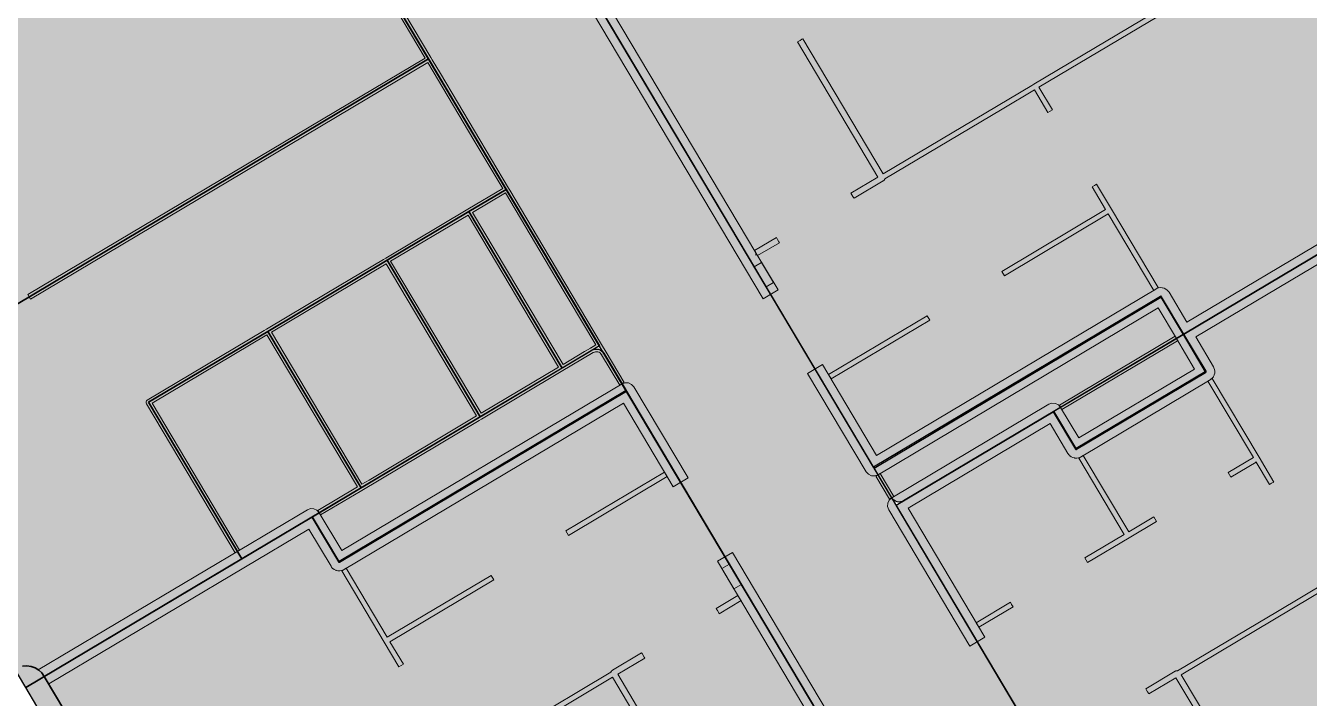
# Model space of a CAD drawing. Header units: millimetres. Extents: x 0 to 312583, y -208103 to 25097.
# Drawn here: x 173354 to 188156, y -51514 to -43759 of the extents above; entities that cross this region are included whole.
import ezdxf

# ---------------------------------------------------------------- set-up
doc = ezdxf.new("R2010")
doc.units = ezdxf.units.MM
doc.linetypes.add('Solid', pattern=[0])
for name, color, linetype, lineweight in [('Inner Walls', 5, 'Solid', 0), ('Outer Walls', 254, 'Solid', 25), ('Room Objects', 47, 'Solid', 15), ('Room Walls', 47, 'Solid', 35), ('Service Area', 252, 'Solid', 25), ('Three-Bedroom Apartment', 250, 'Solid', 25), ('Two-Bedroom Apartment', 1, 'Solid', 35)]:
    doc.layers.add(name, color=color, linetype=linetype, lineweight=lineweight)

msp = doc.modelspace()

# ---------------------------------------------------------------- hatches: boundary and pattern name
at = {"layer": 'Room Objects', "linetype": 'Solid', "lineweight": 0}
for points in [[(181755, -46539), (181841, -46488), (181979, -46720), (181979, -46720), (181893, -46771)], [(181383, -50019), (181469, -49968), (181607, -50200), (181607, -50200), (181521, -50251)]]:
    msp.add_hatch(color=5, dxfattribs=at).paths.add_polyline_path(points, flags=0)
at = {"layer": 'Service Area', "linetype": 'Solid', "lineweight": 25}
for points in [[(176726, -38093), (186799, -55010), (185080, -56033), (176031, -40834), (159298, -50797), (158275, -49078)], [(178001, -44142), (171385, -48081), (169416, -44773), (176031, -40834), (176031, -40834)], [(178001, -44142), (179970, -47450), (178896, -45646), (178466, -45902), (177521, -46464), (176146, -47283), (174772, -48101), (175846, -49906), (173355, -51389), (173355, -51389), (171385, -48081)], [(179541, -47706), (178466, -45902), (178896, -45646), (179970, -47450)], [(178596, -48269), (177521, -46464), (178466, -45902), (179541, -47706)], [(177221, -49087), (176146, -47283), (177521, -46464), (178596, -48269)], [(183137, -48859), (186445, -46889), (186700, -47319), (183478, -49237), (183461, -49246), (183441, -49250), (183422, -49251), (183403, -49248), (183384, -49242), (183367, -49231), (183353, -49218), (183341, -49202)], [(175846, -49906), (174772, -48101), (176146, -47283), (177221, -49087)], [(185468, -48635), (185212, -48205), (186700, -47319), (186956, -47748)], [(180277, -47966), (176969, -49935), (176662, -49420), (179884, -47501), (179902, -47493), (179921, -47488), (179941, -47487), (179960, -47490), (179979, -47497), (179995, -47507), (180010, -47520), (180021, -47536)]]:
    msp.add_hatch(color=254, dxfattribs=at).paths.add_polyline_path(points, flags=0)
at = {"layer": 'Three-Bedroom Apartment', "linetype": 'Solid', "lineweight": 25}
h = msp.add_hatch(color=150, dxfattribs=at)
h.paths.add_polyline_path([(176487, -34336), (181629, -31275), (181629, -31275), (183854, -35013), (186080, -38750), (188305, -42488), (190008, -45349), (186709, -47314), (186453, -46884), (186452, -46882), (186451, -46881), (186449, -46880), (186447, -46879), (186445, -46879), (186443, -46879), (186441, -46880), (186439, -46881), (183131, -48850), (181689, -46427), (179463, -42689), (177238, -38952), (177210, -38905), (177225, -38914), (177226, -38914), (177245, -38921), (177247, -38921), (177266, -38924), (177268, -38925), (177288, -38924), (177290, -38923), (177309, -38919), (177310, -38918), (177328, -38910), (177329, -38909), (177961, -38533), (177963, -38532), (177964, -38530), (177965, -38528), (177966, -38527), (177966, -38525), (177966, -38523), (177966, -38521), (177965, -38519), (177760, -38175), (177759, -38174), (177758, -38172), (177756, -38171), (177754, -38171), (177752, -38170), (177750, -38171), (177748, -38171), (177747, -38172), (177028, -38599), (177028, -38599), (176726, -38093), (175868, -38604), (174364, -36077), (176688, -34694), (176690, -34693), (176691, -34691), (176692, -34689), (176693, -34688), (176693, -34686), (176693, -34684), (176692, -34682), (176692, -34680)], flags=0)
h.paths.add_polyline_path([(180811, -37407), (180555, -36977), (180554, -36975), (180552, -36974), (180550, -36973), (180549, -36972), (180547, -36972), (180545, -36972), (180543, -36973), (180541, -36974), (179052, -37860), (179051, -37861), (179049, -37863), (179048, -37864), (179048, -37866), (179048, -37868), (179048, -37870), (179048, -37872), (179049, -37874), (179305, -38303), (179306, -38305), (179307, -38306), (179309, -38307), (179311, -38308), (179313, -38308), (179315, -38308), (179317, -38308), (179318, -38307), (180807, -37420), (180809, -37419), (180810, -37418), (180811, -37416), (180812, -37414), (180812, -37412), (180812, -37410), (180811, -37408)], flags=0)
msp.add_hatch(color=150, dxfattribs=at).paths.add_polyline_path([(173355, -51389), (176654, -49425), (176654, -49425), (176961, -49941), (176962, -49942), (176963, -49943), (176965, -49944), (176967, -49945), (176969, -49945), (176971, -49945), (176973, -49945), (176974, -49944), (180282, -47974), (180282, -47974), (181674, -50312), (183377, -53173), (185080, -56033), (185940, -55522), (185940, -55522), (187383, -57946), (187383, -57946), (185059, -59329), (185057, -59331), (185056, -59332), (185055, -59334), (185054, -59335), (185054, -59337), (185054, -59339), (185054, -59341), (185055, -59343), (185311, -59773), (180168, -62834), (180168, -62834), (178465, -59973), (176761, -57112), (175058, -54251), (173611, -51821), (173611, -51820), (173611, -51820), (173610, -51820)], flags=0)
at = {"layer": 'Two-Bedroom Apartment', "linetype": 'Solid', "lineweight": 25}
msp.add_hatch(color=151, dxfattribs=at).paths.add_polyline_path([(183392, -49288), (185203, -48210), (185459, -48640), (185460, -48641), (185462, -48643), (185463, -48644), (185465, -48644), (185467, -48645), (185469, -48645), (185471, -48644), (185473, -48643), (186961, -47757), (186963, -47756), (186964, -47754), (186965, -47753), (186966, -47751), (186966, -47749), (186966, -47747), (186966, -47745), (186965, -47743), (186709, -47314), (190008, -45349), (190008, -45349), (191712, -48210), (193416, -51072), (195119, -53933), (187644, -58384), (187644, -58384), (185940, -55522), (186799, -55010), (185096, -52150)], flags=0)

# ---------------------------------------------------------------- linework, layer by layer
at = {"layer": 'Inner Walls', "color": 47, "linetype": 'Solid', "lineweight": 15}
for p, q in [((177380, -38995), (181775, -46376)), ((181859, -46908), (179377, -42741)), ((186744, -47177), (189742, -45391)), ((189845, -45563), (186846, -47348)), ((181775, -46376), (182030, -46806)), ((182030, -46806), (181859, -46908)), ((183166, -48713), (186388, -46795)), ((186388, -46795), (186397, -46790)), ((186397, -46790), (186399, -46789)), ((186399, -46789), (186417, -46783)), ((186417, -46783), (186419, -46782)), ((186419, -46782), (186439, -46779)), ((186439, -46779), (186441, -46779)), ((186441, -46779), (186460, -46780)), ((186460, -46780), (186462, -46781)), ((186462, -46781), (186481, -46785)), ((186481, -46785), (186483, -46786)), ((186483, -46786), (186501, -46795)), ((186501, -46795), (186502, -46796)), ((186502, -46796), (186518, -46807)), ((186518, -46807), (186519, -46809)), ((186519, -46809), (186533, -46823)), ((186533, -46823), (186534, -46825)), ((186534, -46825), (186539, -46833)), ((186539, -46833), (186744, -47177)), ((186413, -47013), (183183, -48936)), ((186623, -47365), (186413, -47013)), ((186832, -47717), (186623, -47365)), ((186846, -47348), (187051, -47692)), ((182370, -47767), (182542, -47665)), ((183046, -48901), (182370, -47767)), ((182542, -47665), (183166, -48713)), ((185499, -48511), (186832, -47717)), ((187050, -47806), (187038, -47822)), ((187051, -47804), (187050, -47806)), ((187051, -47692), (187055, -47701)), ((187059, -47787), (187051, -47804)), ((187055, -47701), (187056, -47703)), ((187056, -47703), (187063, -47721)), ((187060, -47785), (187059, -47787)), ((187065, -47766), (187060, -47785)), ((187063, -47721), (187063, -47723)), ((187063, -47723), (187066, -47742)), ((187066, -47744), (187065, -47764)), ((187065, -47764), (187065, -47766)), ((187066, -47742), (187066, -47744)), ((177000, -49811), (180231, -47888)), ((180231, -47888), (180268, -47875)), ((180268, -47875), (180307, -47877)), ((180307, -47877), (180342, -47894)), ((180342, -47894), (180368, -47923)), ((180368, -47923), (180992, -48972)), ((187012, -47843), (185524, -48729)), ((187021, -47838), (187012, -47843)), ((187022, -47836), (187021, -47838)), ((187037, -47823), (187022, -47836)), ((187038, -47822), (187037, -47823)), ((180248, -48111), (177025, -50030)), ((180821, -49074), (180248, -48111)), ((183341, -49202), (185152, -48124)), ((185152, -48124), (185189, -48111)), ((185189, -48111), (185228, -48113)), ((185228, -48113), (185263, -48130)), ((185263, -48130), (185289, -48159)), ((185289, -48159), (185499, -48511)), ((185168, -48347), (183529, -49323)), ((185373, -48691), (185168, -48347)), ((185378, -48699), (185373, -48691)), ((185380, -48701), (185378, -48699)), ((185393, -48715), (185380, -48701)), ((185394, -48717), (185393, -48715)), ((185410, -48728), (185394, -48717)), ((185412, -48729), (185410, -48728)), ((185429, -48738), (185412, -48729)), ((185431, -48738), (185429, -48738)), ((185450, -48743), (185431, -48738)), ((185452, -48744), (185450, -48743)), ((185472, -48745), (185452, -48744)), ((185474, -48745), (185472, -48745)), ((185493, -48742), (185474, -48745)), ((185495, -48741), (185493, -48742)), ((185513, -48735), (185495, -48741)), ((185515, -48734), (185513, -48735)), ((185524, -48729), (185515, -48734)), ((180992, -48972), (180821, -49074)), ((183072, -48930), (183046, -48901)), ((183107, -48947), (183072, -48930)), ((183146, -48949), (183107, -48947)), ((183183, -48936), (183146, -48949)), ((183293, -49303), (183295, -49264)), ((183295, -49264), (183312, -49229)), ((183312, -49229), (183341, -49202)), ((173499, -51187), (176602, -49339)), ((176602, -49339), (176639, -49326)), ((176639, -49326), (176678, -49328)), ((176678, -49328), (176713, -49345)), ((176713, -49345), (176740, -49374)), ((176740, -49374), (177000, -49811)), ((183306, -49340), (183293, -49303)), ((184243, -50912), (183306, -49340)), ((183529, -49323), (184414, -50810)), ((176619, -49562), (173620, -51347)), ((176875, -49992), (176619, -49562)), ((181332, -49933), (181504, -49831)), ((181504, -49831), (181760, -50260)), ((176880, -50000), (176875, -49992)), ((176881, -50001), (176880, -50000)), ((176894, -50016), (176881, -50001)), ((176896, -50017), (176894, -50016)), ((176912, -50029), (176896, -50017)), ((176913, -50030), (176912, -50029)), ((176931, -50038), (176913, -50030)), ((177025, -50030), (177017, -50035)), ((184995, -56084), (181332, -49933)), ((176933, -50039), (176931, -50038)), ((176952, -50044), (176933, -50039)), ((176954, -50044), (176952, -50044)), ((176973, -50045), (176954, -50044)), ((176975, -50045), (176973, -50045)), ((176995, -50042), (176975, -50045)), ((176997, -50042), (176995, -50042)), ((177015, -50035), (176997, -50042)), ((177017, -50035), (177015, -50035)), ((181760, -50260), (183463, -53122)), ((184414, -50810), (184243, -50912)), ((173504, -51189), (173499, -51187)), ((173540, -51222), (173504, -51189)), ((173569, -51262), (173540, -51222)), ((173620, -51347), (173569, -51262))]:
    msp.add_line(p, q, dxfattribs=at)
msp.add_point((186623, -47365), dxfattribs=at)
msp.add_point((186623, -47365), dxfattribs=at)
at = {"layer": 'Outer Walls', "color": 47, "linetype": 'Solid', "lineweight": 35}
for p, q in [((173318, -51142), (173367, -51140)), ((173367, -51140), (173416, -51147)), ((173416, -51147), (173462, -51164)), ((173462, -51164), (173504, -51189)), ((173504, -51189), (173540, -51222)), ((173540, -51222), (173569, -51262)), ((173569, -51262), (173807, -51661))]:
    msp.add_line(p, q, dxfattribs=at)
at = {"layer": 'Room Objects', "color": 0, "linetype": 'Solid', "lineweight": 0}
for p, q in [((181755, -46539), (181841, -46488)), ((181893, -46771), (181755, -46539)), ((181841, -46488), (181979, -46720)), ((181979, -46720), (181893, -46771)), ((181383, -50019), (181469, -49968)), ((181521, -50251), (181383, -50019)), ((181469, -49968), (181607, -50200)), ((181607, -50200), (181521, -50251))]:
    msp.add_line(p, q, dxfattribs=at)
for p in [(181979, -46720), (181607, -50200)]:
    msp.add_point(p, dxfattribs=at)
at = {"layer": 'Room Walls', "color": 47, "linetype": 'Solid', "lineweight": 9}
for p, q in [((176057, -40819), (178026, -44127)), ((177960, -44132), (176021, -40875)), ((184981, -44432), (188075, -42590)), ((188105, -42642), (185038, -44468)), ((182254, -43946), (182263, -43941)), ((183181, -45504), (182254, -43946)), ((182263, -43941), (182285, -43928)), ((182285, -43928), (182306, -43916)), ((182306, -43916), (182314, -43910)), ((182314, -43910), (183242, -45468)), ((173380, -46858), (177960, -44132)), ((177990, -44183), (173411, -46910)), ((178523, -45078), (177990, -44183)), ((178026, -44127), (178042, -44153)), ((178042, -44153), (178136, -44311)), ((178136, -44311), (178922, -45631)), ((183242, -45468), (184956, -44447)), ((184986, -44499), (184615, -44720)), ((184956, -44447), (184981, -44432)), ((185141, -44759), (184986, -44499)), ((185038, -44468), (185193, -44728)), ((184615, -44720), (183261, -45526)), ((185193, -44728), (185141, -44759)), ((178855, -45635), (178523, -45078)), ((182870, -45689), (183181, -45504)), ((183243, -45548), (182906, -45749)), ((183245, -45547), (183243, -45548)), ((183247, -45546), (183245, -45547)), ((183251, -45542), (183247, -45546)), ((183253, -45540), (183251, -45542)), ((183256, -45535), (183253, -45540)), ((183257, -45534), (183256, -45535)), ((183260, -45528), (183257, -45534)), ((183261, -45526), (183260, -45527)), ((183260, -45527), (183260, -45528)), ((185679, -45603), (185704, -45587)), ((185704, -45587), (185874, -45873)), ((178451, -45876), (178855, -45635)), ((178886, -45687), (178507, -45912)), ((179457, -46647), (178886, -45687)), ((178922, -45631), (178937, -45656)), ((178937, -45656), (179317, -46295)), ((182875, -45698), (182870, -45689)), ((182901, -45741), (182875, -45698)), ((185653, -45618), (185679, -45603)), ((185807, -45878), (185653, -45618)), ((177506, -46439), (178451, -45876)), ((182906, -45749), (182901, -45741)), ((184609, -46591), (185807, -45878)), ((185874, -45873), (186414, -46779)), ((178456, -45943), (177562, -46475)), ((179500, -47696), (178456, -45943)), ((178507, -45912), (179551, -47665)), ((185838, -45929), (184640, -46643)), ((186363, -46810), (185838, -45929)), ((179317, -46295), (179996, -47435)), ((181759, -46350), (182011, -46201)), ((182046, -46261), (181795, -46410)), ((182011, -46201), (182016, -46209)), ((182016, -46209), (182024, -46223)), ((182024, -46223), (182041, -46252)), ((182041, -46252), (182046, -46261)), ((176826, -46843), (177480, -46454)), ((177480, -46454), (177506, -46439)), ((177562, -46475), (178606, -48228)), ((181767, -46363), (181759, -46350)), ((181775, -46376), (181767, -46363)), ((181775, -46406), (181775, -46376)), ((181790, -46402), (181775, -46406)), ((181795, -46410), (181790, -46402)), ((177511, -46506), (176188, -47293)), ((178554, -48258), (177511, -46506)), ((184640, -46643), (184609, -46591)), ((179929, -47440), (179457, -46647)), ((173411, -46910), (173380, -46858)), ((176131, -47257), (176826, -46843)), ((186414, -46779), (186363, -46810)), ((182611, -47781), (183750, -47103)), ((183780, -47155), (182642, -47832)), ((183750, -47103), (183780, -47155)), ((174756, -48076), (176105, -47272)), ((176136, -47324), (174813, -48112)), ((176105, -47272), (176131, -47257)), ((177180, -49077), (176136, -47324)), ((176188, -47293), (177231, -49046)), ((185274, -48133), (186608, -47339)), ((186608, -47339), (186638, -47391)), ((179800, -47517), (179869, -47476)), ((179869, -47476), (179929, -47440)), ((179996, -47435), (180047, -47521)), ((186638, -47391), (185304, -48185)), ((179898, -47528), (179530, -47747)), ((179551, -47665), (179800, -47517)), ((179912, -47522), (179898, -47528)), ((179925, -47518), (179912, -47522)), ((179939, -47518), (179925, -47518)), ((179953, -47520), (179939, -47518)), ((179966, -47524), (179953, -47520)), ((179977, -47531), (179966, -47524)), ((179987, -47541), (179977, -47531)), ((179996, -47553), (179987, -47541)), ((180205, -47904), (179996, -47553)), ((180047, -47521), (180257, -47873)), ((178606, -48228), (179500, -47696)), ((179530, -47747), (178611, -48295)), ((182642, -47832), (182611, -47781)), ((180257, -47873), (180205, -47904)), ((186987, -47858), (187038, -47828)), ((187511, -48739), (186987, -47858)), ((187038, -47828), (187578, -48734)), ((174742, -48106), (174743, -48094)), ((174746, -48117), (174742, -48106)), ((174743, -48094), (174748, -48084)), ((174748, -48084), (174756, -48076)), ((175769, -49835), (174746, -48117)), ((174813, -48112), (175821, -49805)), ((185304, -48185), (185274, -48133)), ((178585, -48310), (177210, -49128)), ((177314, -48997), (178554, -48258)), ((178611, -48295), (178585, -48310)), ((185498, -48745), (185550, -48714)), ((186022, -49625), (185498, -48745)), ((185550, -48714), (186074, -49595)), ((187222, -48911), (187511, -48739)), ((187542, -48791), (187253, -48963)), ((187696, -49050), (187542, -48791)), ((187578, -48734), (187748, -49020)), ((179582, -49584), (180721, -48906)), ((180752, -48958), (179613, -49636)), ((180721, -48906), (180752, -48958)), ((183157, -48951), (183208, -48921)), ((183315, -49218), (183157, -48951)), ((183208, -48921), (183367, -49187)), ((187253, -48963), (187222, -48911)), ((176724, -49348), (177180, -49077)), ((177210, -49128), (176755, -49400)), ((177231, -49046), (177314, -48997)), ((187722, -49035), (187696, -49050)), ((187748, -49020), (187722, -49035)), ((183367, -49187), (183315, -49218)), ((176755, -49400), (176724, -49348)), ((186074, -49595), (186363, -49423)), ((186363, -49423), (186394, -49474)), ((179613, -49636), (179582, -49584)), ((186394, -49474), (186079, -49662)), ((185568, -49896), (186022, -49625)), ((186079, -49662), (185599, -49947)), ((175821, -49805), (175769, -49835)), ((177000, -50045), (177051, -50015)), ((177051, -50015), (177524, -50809)), ((185599, -49947), (185568, -49896)), ((177488, -50866), (177000, -50045)), ((177524, -50809), (178723, -50096)), ((178754, -50147), (177555, -50861)), ((178723, -50096), (178754, -50147)), ((187788, -50512), (188363, -50170)), ((181316, -50478), (181567, -50328)), ((181567, -50328), (181590, -50366)), ((188394, -50221), (186679, -51242)), ((181603, -50388), (181352, -50538)), ((181590, -50366), (181598, -50380)), ((181598, -50380), (181603, -50388)), ((184315, -50642), (184709, -50407)), ((184740, -50459), (184345, -50694)), ((184709, -50407), (184724, -50433)), ((184724, -50433), (184740, -50459)), ((181321, -50487), (181316, -50478)), ((181331, -50502), (181321, -50487)), ((181347, -50530), (181331, -50502)), ((181352, -50538), (181347, -50530)), ((186637, -51197), (187788, -50512)), ((184345, -50694), (184315, -50642)), ((177658, -51151), (177488, -50866)), ((177555, -50861), (177710, -51121)), ((180120, -51190), (180457, -50990)), ((180493, -51050), (180181, -51235)), ((180457, -50990), (180462, -50998)), ((180462, -50998), (180488, -51041)), ((180488, -51041), (180493, -51050)), ((177710, -51121), (177658, -51151)), ((178376, -52240), (180102, -51212)), ((180102, -51212), (180103, -51210)), ((180103, -51210), (180105, -51205)), ((180105, -51205), (180106, -51203)), ((180106, -51203), (180110, -51199)), ((180110, -51199), (180111, -51197)), ((180111, -51197), (180116, -51193)), ((180116, -51193), (180117, -51192)), ((180117, -51192), (180120, -51190)), ((186271, -51404), (186609, -51202)), ((186609, -51202), (186612, -51201)), ((186612, -51201), (186614, -51200)), ((186614, -51200), (186619, -51198)), ((186619, -51198), (186621, -51197)), ((186621, -51197), (186627, -51197)), ((186627, -51197), (186629, -51196)), ((186629, -51196), (186635, -51197)), ((186635, -51197), (186637, -51197)), ((180121, -51271), (178407, -52292)), ((180787, -52390), (180121, -51271)), ((180181, -51235), (180847, -52354)), ((186619, -51278), (186307, -51464)), ((187200, -52253), (186619, -51278)), ((186679, -51242), (187260, -52217)), ((186276, -51412), (186271, -51404)), ((186292, -51440), (186276, -51412)), ((186301, -51455), (186292, -51440)), ((186307, -51464), (186301, -51455))]:
    msp.add_line(p, q, dxfattribs=at)
for p in [(182901, -45741), (182041, -46252), (177562, -46475), (181767, -46363), (179869, -47476), (179996, -47435), (179996, -47553), (180047, -47521), (187542, -48791), (180102, -51212), (186637, -51197), (186637, -51197)]:
    msp.add_point(p, dxfattribs=at)
at = {"layer": 'Service Area', "color": 254, "linetype": 'Solid', "lineweight": 25}
for p, q in [((176726, -38093), (186799, -55010)), ((176031, -40834), (178001, -44142)), ((185080, -56033), (176031, -40834)), ((178001, -44142), (171385, -48081)), ((171385, -48081), (178001, -44142)), ((178001, -44142), (179970, -47450)), ((178896, -45646), (178466, -45902)), ((178466, -45902), (178896, -45646)), ((179970, -47450), (178896, -45646)), ((178896, -45646), (179970, -47450)), ((178466, -45902), (177521, -46464)), ((177521, -46464), (178466, -45902)), ((179541, -47706), (178466, -45902)), ((178466, -45902), (179541, -47706)), ((177521, -46464), (176146, -47283)), ((176146, -47283), (177521, -46464)), ((178596, -48269), (177521, -46464)), ((177521, -46464), (178596, -48269)), ((183137, -48859), (186445, -46889)), ((186445, -46889), (186700, -47319)), ((176146, -47283), (174772, -48101)), ((174772, -48101), (176146, -47283)), ((177221, -49087), (176146, -47283)), ((176146, -47283), (177221, -49087)), ((186700, -47319), (183478, -49237)), ((185212, -48205), (186700, -47319)), ((186700, -47319), (186956, -47748)), ((176662, -49420), (179884, -47501)), ((179970, -47450), (179541, -47706)), ((179884, -47501), (179902, -47493)), ((179902, -47493), (179921, -47488)), ((179921, -47488), (179941, -47487)), ((179941, -47487), (179960, -47490)), ((179960, -47490), (179979, -47497)), ((179979, -47497), (179995, -47507)), ((179995, -47507), (180010, -47520)), ((180010, -47520), (180021, -47536)), ((180021, -47536), (180277, -47966)), ((179541, -47706), (178596, -48269)), ((186956, -47748), (185468, -48635)), ((173355, -51389), (171385, -48081)), ((174772, -48101), (175846, -49906)), ((175846, -49906), (174772, -48101)), ((180277, -47966), (176969, -49935)), ((185468, -48635), (185212, -48205)), ((178596, -48269), (177221, -49087)), ((183341, -49202), (183137, -48859)), ((177221, -49087), (175846, -49906)), ((183353, -49218), (183341, -49202)), ((183367, -49231), (183353, -49218)), ((183384, -49242), (183367, -49231)), ((183403, -49248), (183384, -49242)), ((183422, -49251), (183403, -49248)), ((183441, -49250), (183422, -49251)), ((183461, -49246), (183441, -49250)), ((183478, -49237), (183461, -49246)), ((176969, -49935), (176662, -49420)), ((175846, -49906), (173355, -51389))]:
    msp.add_line(p, q, dxfattribs=at)
msp.add_point((173355, -51389), dxfattribs=at)
at = {"layer": 'Three-Bedroom Apartment', "color": 150, "linetype": 'Solid', "lineweight": 25}
for p, q in [((181689, -46427), (179463, -42689)), ((190008, -45349), (186709, -47314)), ((183131, -48850), (181689, -46427)), ((186439, -46881), (183131, -48850)), ((186441, -46880), (186439, -46881)), ((186443, -46879), (186441, -46880)), ((186445, -46879), (186443, -46879)), ((186447, -46879), (186445, -46879)), ((186449, -46880), (186447, -46879)), ((186451, -46881), (186449, -46880)), ((186452, -46882), (186451, -46881)), ((186453, -46884), (186452, -46882)), ((186709, -47314), (186453, -46884)), ((176974, -49944), (180282, -47974)), ((180282, -47974), (181674, -50312)), ((173355, -51389), (176654, -49425)), ((176654, -49425), (176961, -49941)), ((176961, -49941), (176962, -49942)), ((176962, -49942), (176963, -49943)), ((176963, -49943), (176965, -49944)), ((176965, -49944), (176967, -49945)), ((176967, -49945), (176969, -49945)), ((176969, -49945), (176971, -49945)), ((176971, -49945), (176973, -49945)), ((176973, -49945), (176974, -49944)), ((181674, -50312), (183377, -53173)), ((173610, -51820), (173355, -51389))]:
    msp.add_line(p, q, dxfattribs=at)
for p in [(180282, -47974), (176654, -49425)]:
    msp.add_point(p, dxfattribs=at)
at = {"layer": 'Two-Bedroom Apartment', "color": 151, "linetype": 'Solid', "lineweight": 25}
for p, q in [((186709, -47314), (190008, -45349)), ((186965, -47743), (186709, -47314)), ((185473, -48643), (186961, -47757)), ((186961, -47757), (186963, -47756)), ((186963, -47756), (186964, -47754)), ((186964, -47754), (186965, -47753)), ((186966, -47745), (186965, -47743)), ((186965, -47753), (186966, -47751)), ((186966, -47747), (186966, -47745)), ((186966, -47749), (186966, -47747)), ((186966, -47751), (186966, -47749)), ((183392, -49288), (185203, -48210)), ((185203, -48210), (185459, -48640)), ((185459, -48640), (185460, -48641)), ((185460, -48641), (185462, -48643)), ((185462, -48643), (185463, -48644)), ((185463, -48644), (185465, -48644)), ((185465, -48644), (185467, -48645)), ((185467, -48645), (185469, -48645)), ((185469, -48645), (185471, -48644)), ((185471, -48644), (185473, -48643)), ((185096, -52150), (183392, -49288))]:
    msp.add_line(p, q, dxfattribs=at)

doc.saveas('drawing.dxf')
